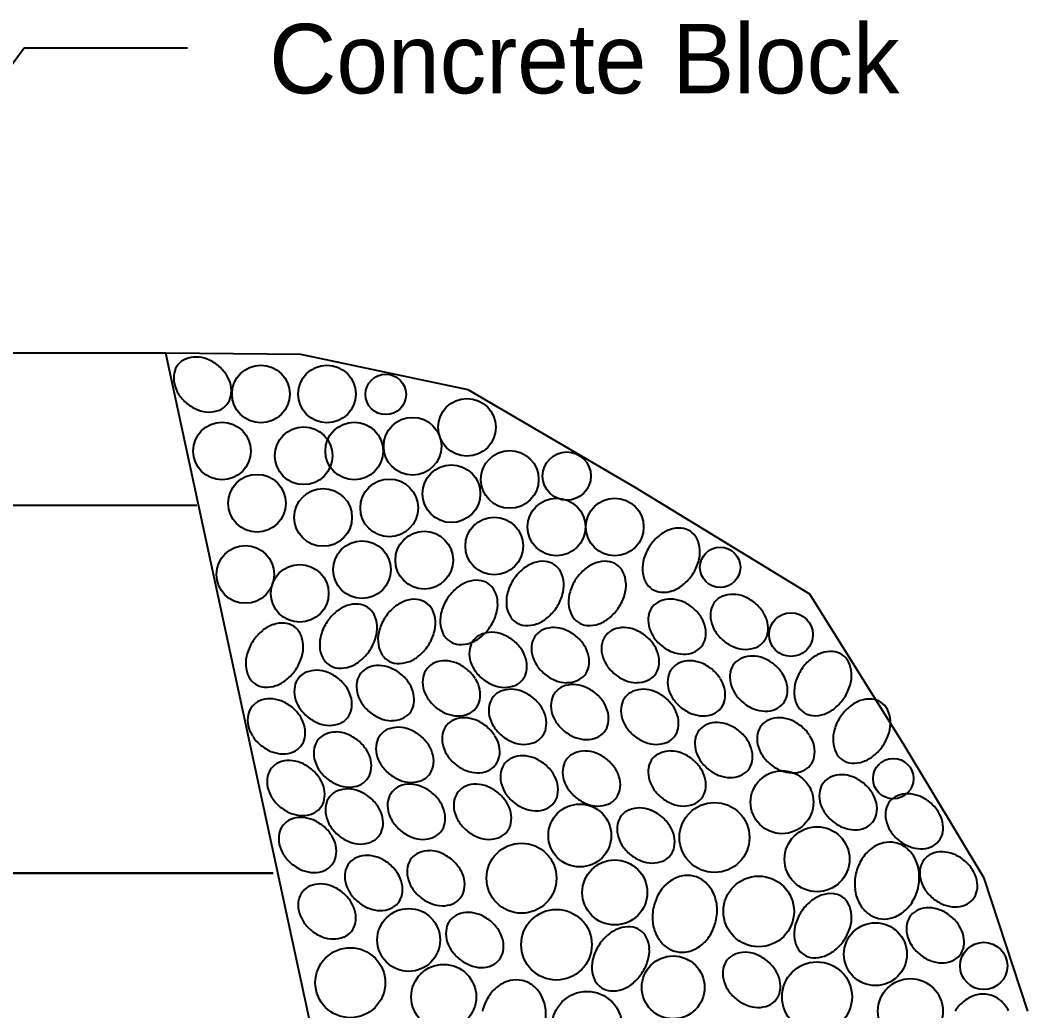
# Paper-space layout 'ESC' of a CAD drawing. Header units: feet, sheet in inches. Extents: x -1.2 to 33.8, y 0.1 to 22.9.
# Drawn here: x 23.242 to 24.492, y 14.575 to 15.804 of the extents above; entities that cross this region are included whole.
import ezdxf

# ---------------------------------------------------------------- set-up
doc = ezdxf.new("R2010")
doc.units = ezdxf.units.FT
doc.header["$MEASUREMENT"] = 0
doc.layers.add('TBLK', color=7, linetype='Continuous')
doc.styles.add('LEROY', font='leroy.shx')

# ---------------------------------------------------------------- blocks, each defined once
blk = doc.blocks.new('ESC DET')
at = {"layer": 'TBLK'}
for p, q in [((24.5571, 15.8164), (24.9, 16.2781)), ((24.9, 16.2781), (25.1027, 16.2781)), ((25.0759, 15.8996), (22.9944, 15.8996)), ((25.2432, 15.898), (25.0759, 15.8996)), ((25.3522, 14.6175), (25.0759, 15.8996)), ((25.4506, 15.8539), (25.2432, 15.898)), ((25.658, 15.7328), (25.4506, 15.8539)), ((25.8744, 15.6007), (25.658, 15.7328)), ((22.9556, 15.711), (25.1142, 15.711)), ((25.9916, 15.4135), (25.8744, 15.6007)), ((26.0908, 15.2483), (25.9916, 15.4135)), ((25.2089, 15.2544), (24.8246, 15.2544)), ((24.8246, 15.2544), (25.2089, 15.2544)), ((26.1449, 15.0832), (26.0908, 15.2483))]:
    blk.add_line(p, q, dxfattribs=at)
for centre, radius in [((25.1937, 15.8489), 0.0358), ((25.2757, 15.8489), 0.0358), ((25.3486, 15.8484), 0.0251), ((25.4493, 15.8076), 0.0358), ((25.1455, 15.7782), 0.0358), ((25.3095, 15.7782), 0.0358), ((25.3818, 15.7841), 0.0358), ((25.2468, 15.7723), 0.0358), ((25.5024, 15.7429), 0.0358), ((25.573, 15.7471), 0.0299), ((25.43, 15.7252), 0.0358), ((25.1889, 15.7134), 0.0358), ((25.3529, 15.7076), 0.0358), ((25.2709, 15.6958), 0.0358), ((25.5603, 15.684), 0.0358), ((25.6326, 15.684), 0.0358), ((25.4831, 15.6604), 0.0358), ((25.3963, 15.6428), 0.0358), ((25.1744, 15.6251), 0.0358), ((25.3191, 15.631), 0.0358), ((25.7633, 15.6339), 0.0251), ((25.2419, 15.6016), 0.0358), ((25.8511, 15.5505), 0.0271), ((25.978, 15.3718), 0.0251), ((25.84, 15.3425), 0.039), ((25.5892, 15.3013), 0.039), ((25.7562, 15.2988), 0.0434), ((25.8834, 15.2718), 0.0403), ((25.5169, 15.2483), 0.0434), ((25.6326, 15.2306), 0.0403), ((25.8111, 15.2071), 0.0438), ((25.377, 15.1717), 0.039), ((25.5603, 15.1658), 0.0438), ((25.9558, 15.1541), 0.039), ((25.3046, 15.1187), 0.0434), ((26.0902, 15.1395), 0.0293), ((25.705, 15.1129), 0.039), ((25.4204, 15.1011), 0.0403), ((25.8834, 15.1011), 0.0434), ((25.9992, 15.0834), 0.0403), ((25.5982, 15.0645), 0.0434)]:
    blk.add_circle(centre, radius, dxfattribs=at)
for centre, radius, start, end in [((25.1097, 15.8702), 0.024, 140.6778, 168.6477), ((25.1097, 15.8702), 0.024, 112.7078, 140.6778), ((25.1129, 15.8626), 0.0322, 88.6324, 112.7078), ((25.1127, 15.8549), 0.0399, 68.5829, 88.6324), ((25.109, 15.8456), 0.0499, 50.6778, 68.5829), ((25.109, 15.8456), 0.0499, 32.7726, 50.6778), ((25.1178, 15.8686), 0.0322, 168.6477, 192.7231), ((25.1175, 15.851), 0.0399, 12.7231, 32.7726), ((25.1253, 15.8703), 0.0399, 192.7231, 212.7726), ((25.125, 15.8527), 0.0322, 348.6477, 12.7231), ((25.1337, 15.8757), 0.0499, 212.7726, 230.6778), ((25.133, 15.8511), 0.024, 320.6778, 348.6477), ((25.1337, 15.8757), 0.0499, 230.6778, 248.5829), ((25.133, 15.8511), 0.024, 292.7078, 320.6778), ((25.13, 15.8664), 0.0399, 248.5829, 268.6324), ((25.1298, 15.8587), 0.0322, 268.6324, 292.7078), ((25.7242, 15.6284), 0.0578, 129.2767, 146.3408), ((25.7157, 15.6387), 0.0445, 109.8004, 129.2767), ((25.7123, 15.6482), 0.0344, 85.5439, 109.8004), ((25.7131, 15.6587), 0.0239, 56.3408, 85.5439), ((25.7131, 15.6587), 0.0239, 27.1378, 56.3408), ((25.7242, 15.6284), 0.0578, 146.3408, 163.405), ((25.7038, 15.6539), 0.0344, 2.8813, 27.1378), ((25.6937, 15.6534), 0.0445, 343.405, 2.8813), ((25.5469, 15.5975), 0.0445, 109.8004, 129.2767), ((25.5435, 15.607), 0.0344, 85.5439, 109.8004), ((25.5443, 15.6175), 0.0239, 56.3408, 85.5439), ((25.5443, 15.6175), 0.0239, 27.1378, 56.3408), ((25.6241, 15.5975), 0.0445, 109.8004, 129.2767), ((25.6207, 15.607), 0.0344, 85.5439, 109.8004), ((25.6215, 15.6175), 0.0239, 56.3408, 85.5439), ((25.6215, 15.6175), 0.0239, 27.1378, 56.3408), ((25.7114, 15.6322), 0.0445, 163.405, 182.8813), ((25.6809, 15.6572), 0.0578, 326.3408, 343.405), ((25.5554, 15.5872), 0.0578, 129.2767, 146.3408), ((25.535, 15.6127), 0.0344, 2.8813, 27.1378), ((25.6325, 15.5872), 0.0578, 129.2767, 146.3408), ((25.6121, 15.6127), 0.0344, 2.8813, 27.1378), ((25.7013, 15.6317), 0.0344, 182.8813, 207.1378), ((25.6809, 15.6572), 0.0578, 309.2767, 326.3408), ((25.4649, 15.5739), 0.0445, 109.8004, 129.2767), ((25.4615, 15.5834), 0.0344, 85.5439, 109.8004), ((25.4623, 15.5939), 0.0239, 56.3408, 85.5439), ((25.4623, 15.5939), 0.0239, 27.1378, 56.3408), ((25.5554, 15.5872), 0.0578, 146.3408, 163.405), ((25.5249, 15.6121), 0.0445, 343.405, 2.8813), ((25.6325, 15.5872), 0.0578, 146.3408, 163.405), ((25.6021, 15.6121), 0.0445, 343.405, 2.8813), ((25.692, 15.6269), 0.0239, 207.1378, 236.3408), ((25.6894, 15.6468), 0.0445, 289.8004, 309.2767), ((25.4734, 15.5636), 0.0578, 129.2767, 146.3408), ((25.453, 15.5891), 0.0344, 2.8813, 27.1378), ((25.5426, 15.591), 0.0445, 163.405, 182.8813), ((25.5121, 15.616), 0.0578, 326.3408, 343.405), ((25.6198, 15.591), 0.0445, 163.405, 182.8813), ((25.5893, 15.616), 0.0578, 326.3408, 343.405), ((25.692, 15.6269), 0.0239, 236.3408, 265.5439), ((25.6928, 15.6374), 0.0344, 265.5439, 289.8004), ((25.7753, 15.5758), 0.024, 112.7078, 140.6778), ((25.7785, 15.5682), 0.0322, 88.6324, 112.7078), ((25.7783, 15.5605), 0.0399, 68.5829, 88.6324), ((25.7746, 15.5512), 0.0499, 50.6778, 68.5829), ((25.3154, 15.5445), 0.0445, 109.8004, 129.2767), ((25.312, 15.554), 0.0344, 85.5439, 109.8004), ((25.3128, 15.5645), 0.0239, 56.3408, 85.5439), ((25.3128, 15.5645), 0.0239, 27.1378, 56.3408), ((25.3962, 15.5401), 0.0578, 129.2767, 146.3408), ((25.3878, 15.5504), 0.0445, 109.8004, 129.2767), ((25.3843, 15.5599), 0.0344, 85.5439, 109.8004), ((25.3852, 15.5703), 0.0239, 56.3408, 85.5439), ((25.3852, 15.5703), 0.0239, 27.1378, 56.3408), ((25.4734, 15.5636), 0.0578, 146.3408, 163.405), ((25.4429, 15.5886), 0.0445, 343.405, 2.8813), ((25.5325, 15.5905), 0.0344, 182.8813, 207.1378), ((25.5121, 15.616), 0.0578, 309.2767, 326.3408), ((25.6097, 15.5905), 0.0344, 182.8813, 207.1378), ((25.5893, 15.616), 0.0578, 309.2767, 326.3408), ((25.6981, 15.5699), 0.024, 140.6778, 168.6477), ((25.6981, 15.5699), 0.024, 112.7078, 140.6778), ((25.7013, 15.5623), 0.0322, 88.6324, 112.7078), ((25.7011, 15.5546), 0.0399, 68.5829, 88.6324), ((25.6975, 15.5453), 0.0499, 50.6778, 68.5829), ((25.6975, 15.5453), 0.0499, 32.7726, 50.6778), ((25.7753, 15.5758), 0.024, 140.6778, 168.6477), ((25.7746, 15.5512), 0.0499, 32.7726, 50.6778), ((25.3239, 15.5342), 0.0578, 129.2767, 146.3408), ((25.3035, 15.5597), 0.0344, 2.8813, 27.1378), ((25.3962, 15.5401), 0.0578, 146.3408, 163.405), ((25.3758, 15.5656), 0.0344, 2.8813, 27.1378), ((25.4606, 15.5674), 0.0445, 163.405, 182.8813), ((25.4301, 15.5924), 0.0578, 326.3408, 343.405), ((25.5232, 15.5857), 0.0239, 207.1378, 236.3408), ((25.5206, 15.6056), 0.0445, 289.8004, 309.2767), ((25.6003, 15.5857), 0.0239, 207.1378, 236.3408), ((25.5977, 15.6056), 0.0445, 289.8004, 309.2767), ((25.7062, 15.5683), 0.0322, 168.6477, 192.7231), ((25.7059, 15.5507), 0.0399, 12.7231, 32.7726), ((25.7834, 15.5742), 0.0322, 168.6477, 192.7231), ((25.7831, 15.5566), 0.0399, 12.7231, 32.7726), ((25.2238, 15.521), 0.0445, 109.8004, 129.2767), ((25.2204, 15.5304), 0.0344, 85.5439, 109.8004), ((25.2212, 15.5409), 0.0239, 56.3408, 85.5439), ((25.2212, 15.5409), 0.0239, 27.1378, 56.3408), ((25.3239, 15.5342), 0.0578, 146.3408, 163.405), ((25.2934, 15.5592), 0.0445, 343.405, 2.8813), ((25.3657, 15.565), 0.0445, 343.405, 2.8813), ((25.4505, 15.5669), 0.0344, 182.8813, 207.1378), ((25.4301, 15.5924), 0.0578, 309.2767, 326.3408), ((25.5232, 15.5857), 0.0239, 236.3408, 265.5439), ((25.524, 15.5962), 0.0344, 265.5439, 289.8004), ((25.5566, 15.527), 0.0322, 88.6324, 112.7078), ((25.5564, 15.5193), 0.0399, 68.5829, 88.6324), ((25.6003, 15.5857), 0.0239, 236.3408, 265.5439), ((25.6012, 15.5962), 0.0344, 265.5439, 289.8004), ((25.6434, 15.527), 0.0322, 88.6324, 112.7078), ((25.6433, 15.5193), 0.0399, 68.5829, 88.6324), ((25.7137, 15.57), 0.0399, 192.7231, 212.7726), ((25.7134, 15.5524), 0.0322, 348.6477, 12.7231), ((25.7909, 15.5759), 0.0399, 192.7231, 212.7726), ((25.7906, 15.5583), 0.0322, 348.6477, 12.7231), ((25.2322, 15.5106), 0.0578, 129.2767, 146.3408), ((25.2118, 15.5361), 0.0344, 2.8813, 27.1378), ((25.3111, 15.538), 0.0445, 163.405, 182.8813), ((25.2806, 15.563), 0.0578, 326.3408, 343.405), ((25.3834, 15.5439), 0.0445, 163.405, 182.8813), ((25.353, 15.5689), 0.0578, 326.3408, 343.405), ((25.4412, 15.5621), 0.0239, 207.1378, 236.3408), ((25.4386, 15.5821), 0.0445, 289.8004, 309.2767), ((25.4763, 15.5287), 0.024, 112.7078, 140.6778), ((25.4794, 15.5211), 0.0322, 88.6324, 112.7078), ((25.4793, 15.5134), 0.0399, 68.5829, 88.6324), ((25.4756, 15.5041), 0.0499, 50.6778, 68.5829), ((25.5534, 15.5346), 0.024, 140.6778, 168.6477), ((25.5534, 15.5346), 0.024, 112.7078, 140.6778), ((25.5528, 15.51), 0.0499, 50.6778, 68.5829), ((25.5528, 15.51), 0.0499, 32.7726, 50.6778), ((25.6403, 15.5346), 0.024, 140.6778, 168.6477), ((25.6403, 15.5346), 0.024, 112.7078, 140.6778), ((25.6396, 15.51), 0.0499, 50.6778, 68.5829), ((25.6396, 15.51), 0.0499, 32.7726, 50.6778), ((25.7221, 15.5754), 0.0499, 212.7726, 230.6778), ((25.7993, 15.5813), 0.0499, 212.7726, 230.6778), ((25.7986, 15.5567), 0.024, 320.6778, 348.6477), ((25.2322, 15.5106), 0.0578, 146.3408, 163.405), ((25.2018, 15.5356), 0.0445, 343.405, 2.8813), ((25.301, 15.5375), 0.0344, 182.8813, 207.1378), ((25.3734, 15.5434), 0.0344, 182.8813, 207.1378), ((25.353, 15.5689), 0.0578, 309.2767, 326.3408), ((25.4412, 15.5621), 0.0239, 236.3408, 265.5439), ((25.442, 15.5726), 0.0344, 265.5439, 289.8004), ((25.4763, 15.5287), 0.024, 140.6778, 168.6477), ((25.4756, 15.5041), 0.0499, 32.7726, 50.6778), ((25.5615, 15.5329), 0.0322, 168.6477, 192.7231), ((25.5612, 15.5154), 0.0399, 12.7231, 32.7726), ((25.6483, 15.5329), 0.0322, 168.6477, 192.7231), ((25.648, 15.5154), 0.0399, 12.7231, 32.7726), ((25.7221, 15.5754), 0.0499, 230.6778, 248.5829), ((25.7214, 15.5508), 0.024, 292.7078, 320.6778), ((25.7214, 15.5508), 0.024, 320.6778, 348.6477), ((25.7993, 15.5813), 0.0499, 230.6778, 248.5829), ((25.7956, 15.5719), 0.0399, 248.5829, 268.6324), ((25.7954, 15.5643), 0.0322, 268.6324, 292.7078), ((25.7986, 15.5567), 0.024, 292.7078, 320.6778), ((25.2194, 15.5144), 0.0445, 163.405, 182.8813), ((25.189, 15.5394), 0.0578, 326.3408, 343.405), ((25.2917, 15.5327), 0.0239, 207.1378, 236.3408), ((25.2806, 15.563), 0.0578, 309.2767, 326.3408), ((25.364, 15.5386), 0.0239, 207.1378, 236.3408), ((25.3614, 15.5585), 0.0445, 289.8004, 309.2767), ((25.4843, 15.5271), 0.0322, 168.6477, 192.7231), ((25.484, 15.5095), 0.0399, 12.7231, 32.7726), ((25.569, 15.5346), 0.0399, 192.7231, 212.7726), ((25.5687, 15.5171), 0.0322, 348.6477, 12.7231), ((25.6558, 15.5346), 0.0399, 192.7231, 212.7726), ((25.6555, 15.5171), 0.0322, 348.6477, 12.7231), ((25.7185, 15.5661), 0.0399, 248.5829, 268.6324), ((25.7183, 15.5584), 0.0322, 268.6324, 292.7078), ((25.7994, 15.4992), 0.024, 112.7078, 140.6778), ((25.8026, 15.4917), 0.0322, 88.6324, 112.7078), ((25.8024, 15.484), 0.0399, 68.5829, 88.6324), ((25.9038, 15.4856), 0.0445, 109.8004, 129.2767), ((25.9004, 15.4951), 0.0344, 85.5439, 109.8004), ((25.9012, 15.5056), 0.0239, 56.3408, 85.5439), ((25.9012, 15.5056), 0.0239, 27.1378, 56.3408), ((25.2094, 15.5139), 0.0344, 182.8813, 207.1378), ((25.2917, 15.5327), 0.0239, 236.3408, 265.5439), ((25.2925, 15.5432), 0.0344, 265.5439, 289.8004), ((25.2891, 15.5526), 0.0445, 289.8004, 309.2767), ((25.3364, 15.4875), 0.024, 112.7078, 140.6778), ((25.3396, 15.4799), 0.0322, 88.6324, 112.7078), ((25.3394, 15.4722), 0.0399, 68.5829, 88.6324), ((25.364, 15.5386), 0.0239, 236.3408, 265.5439), ((25.3357, 15.4629), 0.0499, 50.6778, 68.5829), ((25.3648, 15.5491), 0.0344, 265.5439, 289.8004), ((25.4184, 15.4933), 0.024, 112.7078, 140.6778), ((25.4216, 15.4858), 0.0322, 88.6324, 112.7078), ((25.4214, 15.4781), 0.0399, 68.5829, 88.6324), ((25.4177, 15.4688), 0.0499, 50.6778, 68.5829), ((25.4918, 15.5287), 0.0399, 192.7231, 212.7726), ((25.4915, 15.5112), 0.0322, 348.6477, 12.7231), ((25.5774, 15.5401), 0.0499, 212.7726, 230.6778), ((25.5767, 15.5155), 0.024, 320.6778, 348.6477), ((25.6642, 15.5401), 0.0499, 212.7726, 230.6778), ((25.6636, 15.5155), 0.024, 320.6778, 348.6477), ((25.7223, 15.4933), 0.024, 112.7078, 140.6778), ((25.7254, 15.4858), 0.0322, 88.6324, 112.7078), ((25.7252, 15.4781), 0.0399, 68.5829, 88.6324), ((25.7216, 15.4688), 0.0499, 50.6778, 68.5829), ((25.7994, 15.4992), 0.024, 140.6778, 168.6477), ((25.7988, 15.4747), 0.0499, 50.6778, 68.5829), ((25.7988, 15.4747), 0.0499, 32.7726, 50.6778), ((25.9123, 15.4753), 0.0578, 129.2767, 146.3408), ((25.8919, 15.5008), 0.0344, 2.8813, 27.1378), ((25.2, 15.5091), 0.0239, 207.1378, 236.3408), ((25.189, 15.5394), 0.0578, 309.2767, 326.3408), ((25.2592, 15.4816), 0.024, 140.6778, 168.6477), ((25.2592, 15.4816), 0.024, 112.7078, 140.6778), ((25.2624, 15.474), 0.0322, 88.6324, 112.7078), ((25.2622, 15.4663), 0.0399, 68.5829, 88.6324), ((25.2586, 15.457), 0.0499, 50.6778, 68.5829), ((25.3364, 15.4875), 0.024, 140.6778, 168.6477), ((25.3357, 15.4629), 0.0499, 32.7726, 50.6778), ((25.4265, 15.4917), 0.0322, 168.6477, 192.7231), ((25.4184, 15.4933), 0.024, 140.6778, 168.6477), ((25.4177, 15.4688), 0.0499, 32.7726, 50.6778), ((25.5002, 15.5342), 0.0499, 212.7726, 230.6778), ((25.4996, 15.5096), 0.024, 320.6778, 348.6477), ((25.5774, 15.5401), 0.0499, 230.6778, 248.5829), ((25.5767, 15.5155), 0.024, 292.7078, 320.6778), ((25.6642, 15.5401), 0.0499, 230.6778, 248.5829), ((25.6636, 15.5155), 0.024, 292.7078, 320.6778), ((25.7303, 15.4917), 0.0322, 168.6477, 192.7231), ((25.7223, 15.4933), 0.024, 140.6778, 168.6477), ((25.7216, 15.4688), 0.0499, 32.7726, 50.6778), ((25.8075, 15.4976), 0.0322, 168.6477, 192.7231), ((25.8072, 15.4801), 0.0399, 12.7231, 32.7726), ((25.9123, 15.4753), 0.0578, 146.3408, 163.405), ((25.8818, 15.5003), 0.0445, 343.405, 2.8813), ((25.2, 15.5091), 0.0239, 236.3408, 265.5439), ((25.2008, 15.5196), 0.0344, 265.5439, 289.8004), ((25.1974, 15.5291), 0.0445, 289.8004, 309.2767), ((25.2673, 15.48), 0.0322, 168.6477, 192.7231), ((25.2586, 15.457), 0.0499, 32.7726, 50.6778), ((25.267, 15.4624), 0.0399, 12.7231, 32.7726), ((25.3445, 15.4858), 0.0322, 168.6477, 192.7231), ((25.3442, 15.4683), 0.0399, 12.7231, 32.7726), ((25.4339, 15.4934), 0.0399, 192.7231, 212.7726), ((25.4262, 15.4742), 0.0399, 12.7231, 32.7726), ((25.5002, 15.5342), 0.0499, 230.6778, 248.5829), ((25.4966, 15.5248), 0.0399, 248.5829, 268.6324), ((25.4964, 15.5172), 0.0322, 268.6324, 292.7078), ((25.4996, 15.5096), 0.024, 292.7078, 320.6778), ((25.5776, 15.4639), 0.024, 112.7078, 140.6778), ((25.5738, 15.5307), 0.0399, 248.5829, 268.6324), ((25.5807, 15.4563), 0.0322, 88.6324, 112.7078), ((25.5736, 15.5231), 0.0322, 268.6324, 292.7078), ((25.5806, 15.4486), 0.0399, 68.5829, 88.6324), ((25.5769, 15.4393), 0.0499, 50.6778, 68.5829), ((25.6606, 15.5307), 0.0399, 248.5829, 268.6324), ((25.6604, 15.5231), 0.0322, 268.6324, 292.7078), ((25.7378, 15.4934), 0.0399, 192.7231, 212.7726), ((25.73, 15.4742), 0.0399, 12.7231, 32.7726), ((25.815, 15.4993), 0.0399, 192.7231, 212.7726), ((25.8147, 15.4818), 0.0322, 348.6477, 12.7231), ((25.8995, 15.4791), 0.0445, 163.405, 182.8813), ((25.869, 15.5041), 0.0578, 326.3408, 343.405), ((25.2748, 15.4816), 0.0399, 192.7231, 212.7726), ((25.352, 15.4875), 0.0399, 192.7231, 212.7726), ((25.3516, 15.47), 0.0322, 348.6477, 12.7231), ((25.4424, 15.4988), 0.0499, 212.7726, 230.6778), ((25.4336, 15.4759), 0.0322, 348.6477, 12.7231), ((25.5004, 15.458), 0.024, 140.6778, 168.6477), ((25.5004, 15.458), 0.024, 112.7078, 140.6778), ((25.5036, 15.4504), 0.0322, 88.6324, 112.7078), ((25.5034, 15.4428), 0.0399, 68.5829, 88.6324), ((25.4997, 15.4334), 0.0499, 50.6778, 68.5829), ((25.4997, 15.4334), 0.0499, 32.7726, 50.6778), ((25.5776, 15.4639), 0.024, 140.6778, 168.6477), ((25.5769, 15.4393), 0.0499, 32.7726, 50.6778), ((25.6644, 15.458), 0.024, 140.6778, 168.6477), ((25.6644, 15.458), 0.024, 112.7078, 140.6778), ((25.6676, 15.4504), 0.0322, 88.6324, 112.7078), ((25.6674, 15.4428), 0.0399, 68.5829, 88.6324), ((25.6637, 15.4334), 0.0499, 50.6778, 68.5829), ((25.6637, 15.4334), 0.0499, 32.7726, 50.6778), ((25.7462, 15.4988), 0.0499, 212.7726, 230.6778), ((25.7375, 15.4759), 0.0322, 348.6477, 12.7231), ((25.8234, 15.5047), 0.0499, 212.7726, 230.6778), ((25.8227, 15.4801), 0.024, 320.6778, 348.6477), ((25.8894, 15.4786), 0.0344, 182.8813, 207.1378), ((25.869, 15.5041), 0.0578, 309.2767, 326.3408), ((25.2014, 15.4462), 0.024, 140.6778, 168.6477), ((25.2014, 15.4462), 0.024, 112.7078, 140.6778), ((25.2045, 15.4387), 0.0322, 88.6324, 112.7078), ((25.2043, 15.431), 0.0399, 68.5829, 88.6324), ((25.2007, 15.4217), 0.0499, 50.6778, 68.5829), ((25.2007, 15.4217), 0.0499, 32.7726, 50.6778), ((25.2832, 15.4871), 0.0499, 212.7726, 230.6778), ((25.2745, 15.4641), 0.0322, 348.6477, 12.7231), ((25.3604, 15.493), 0.0499, 212.7726, 230.6778), ((25.3597, 15.4684), 0.024, 320.6778, 348.6477), ((25.4424, 15.4988), 0.0499, 230.6778, 248.5829), ((25.4417, 15.4743), 0.024, 292.7078, 320.6778), ((25.4417, 15.4743), 0.024, 320.6778, 348.6477), ((25.5084, 15.4564), 0.0322, 168.6477, 192.7231), ((25.5081, 15.4389), 0.0399, 12.7231, 32.7726), ((25.5856, 15.4623), 0.0322, 168.6477, 192.7231), ((25.5853, 15.4447), 0.0399, 12.7231, 32.7726), ((25.6724, 15.4564), 0.0322, 168.6477, 192.7231), ((25.6721, 15.4389), 0.0399, 12.7231, 32.7726), ((25.7462, 15.4988), 0.0499, 230.6778, 248.5829), ((25.7456, 15.4743), 0.024, 292.7078, 320.6778), ((25.7456, 15.4743), 0.024, 320.6778, 348.6477), ((25.8234, 15.5047), 0.0499, 230.6778, 248.5829), ((25.8227, 15.4801), 0.024, 292.7078, 320.6778), ((25.8801, 15.4738), 0.0239, 207.1378, 236.3408), ((25.8775, 15.4938), 0.0445, 289.8004, 309.2767), ((25.9605, 15.4164), 0.0578, 129.2767, 146.3408), ((25.9521, 15.4267), 0.0445, 109.8004, 129.2767), ((25.9487, 15.4362), 0.0344, 85.5439, 109.8004), ((25.9495, 15.4467), 0.0239, 56.3408, 85.5439), ((25.9495, 15.4467), 0.0239, 27.1378, 56.3408), ((25.2094, 15.4446), 0.0322, 168.6477, 192.7231), ((25.2091, 15.4271), 0.0399, 12.7231, 32.7726), ((25.2832, 15.4871), 0.0499, 230.6778, 248.5829), ((25.2825, 15.4625), 0.024, 292.7078, 320.6778), ((25.2825, 15.4625), 0.024, 320.6778, 348.6477), ((25.3604, 15.493), 0.0499, 230.6778, 248.5829), ((25.3567, 15.4836), 0.0399, 248.5829, 268.6324), ((25.3565, 15.476), 0.0322, 268.6324, 292.7078), ((25.3597, 15.4684), 0.024, 292.7078, 320.6778), ((25.4387, 15.4895), 0.0399, 248.5829, 268.6324), ((25.4457, 15.4151), 0.0322, 88.6324, 112.7078), ((25.4385, 15.4818), 0.0322, 268.6324, 292.7078), ((25.4455, 15.4074), 0.0399, 68.5829, 88.6324), ((25.5159, 15.4581), 0.0399, 192.7231, 212.7726), ((25.5156, 15.4405), 0.0322, 348.6477, 12.7231), ((25.5931, 15.464), 0.0399, 192.7231, 212.7726), ((25.5928, 15.4464), 0.0322, 348.6477, 12.7231), ((25.6799, 15.4581), 0.0399, 192.7231, 212.7726), ((25.6796, 15.4405), 0.0322, 348.6477, 12.7231), ((25.7426, 15.4895), 0.0399, 248.5829, 268.6324), ((25.7424, 15.4818), 0.0322, 268.6324, 292.7078), ((25.8197, 15.4954), 0.0399, 248.5829, 268.6324), ((25.8196, 15.4877), 0.0322, 268.6324, 292.7078), ((25.8364, 15.4151), 0.0322, 88.6324, 112.7078), ((25.8362, 15.4074), 0.0399, 68.5829, 88.6324), ((25.8801, 15.4738), 0.0239, 236.3408, 265.5439), ((25.8809, 15.4843), 0.0344, 265.5439, 289.8004), ((25.9605, 15.4164), 0.0578, 146.3408, 163.405), ((25.9401, 15.4419), 0.0344, 2.8813, 27.1378), ((25.2169, 15.4463), 0.0399, 192.7231, 212.7726), ((25.2166, 15.4288), 0.0322, 348.6477, 12.7231), ((25.2795, 15.4777), 0.0399, 248.5829, 268.6324), ((25.2794, 15.4701), 0.0322, 268.6324, 292.7078), ((25.3637, 15.4033), 0.0322, 88.6324, 112.7078), ((25.3635, 15.3957), 0.0399, 68.5829, 88.6324), ((25.4425, 15.4227), 0.024, 140.6778, 168.6477), ((25.4425, 15.4227), 0.024, 112.7078, 140.6778), ((25.4418, 15.3981), 0.0499, 50.6778, 68.5829), ((25.4418, 15.3981), 0.0499, 32.7726, 50.6778), ((25.5244, 15.4635), 0.0499, 212.7726, 230.6778), ((25.5237, 15.4389), 0.024, 320.6778, 348.6477), ((25.6015, 15.4694), 0.0499, 212.7726, 230.6778), ((25.6009, 15.4448), 0.024, 320.6778, 348.6477), ((25.6883, 15.4635), 0.0499, 212.7726, 230.6778), ((25.6877, 15.4389), 0.024, 320.6778, 348.6477), ((25.756, 15.4168), 0.024, 112.7078, 140.6778), ((25.7592, 15.4092), 0.0322, 88.6324, 112.7078), ((25.759, 15.4015), 0.0399, 68.5829, 88.6324), ((25.7554, 15.3922), 0.0499, 50.6778, 68.5829), ((25.8332, 15.4227), 0.024, 140.6778, 168.6477), ((25.8332, 15.4227), 0.024, 112.7078, 140.6778), ((25.8325, 15.3981), 0.0499, 50.6778, 68.5829), ((25.8325, 15.3981), 0.0499, 32.7726, 50.6778), ((25.9301, 15.4414), 0.0445, 343.405, 2.8813), ((25.2253, 15.4517), 0.0499, 212.7726, 230.6778), ((25.2247, 15.4272), 0.024, 320.6778, 348.6477), ((25.2834, 15.405), 0.024, 112.7078, 140.6778), ((25.2865, 15.3974), 0.0322, 88.6324, 112.7078), ((25.2863, 15.3898), 0.0399, 68.5829, 88.6324), ((25.2827, 15.3804), 0.0499, 50.6778, 68.5829), ((25.3605, 15.4109), 0.024, 140.6778, 168.6477), ((25.3605, 15.4109), 0.024, 112.7078, 140.6778), ((25.3599, 15.3863), 0.0499, 50.6778, 68.5829), ((25.3599, 15.3863), 0.0499, 32.7726, 50.6778), ((25.4506, 15.4211), 0.0322, 168.6477, 192.7231), ((25.4503, 15.4035), 0.0399, 12.7231, 32.7726), ((25.5244, 15.4635), 0.0499, 230.6778, 248.5829), ((25.5237, 15.4389), 0.024, 292.7078, 320.6778), ((25.6015, 15.4694), 0.0499, 230.6778, 248.5829), ((25.5979, 15.4601), 0.0399, 248.5829, 268.6324), ((25.5977, 15.4524), 0.0322, 268.6324, 292.7078), ((25.6009, 15.4448), 0.024, 292.7078, 320.6778), ((25.6883, 15.4635), 0.0499, 230.6778, 248.5829), ((25.6877, 15.4389), 0.024, 292.7078, 320.6778), ((25.7641, 15.4152), 0.0322, 168.6477, 192.7231), ((25.756, 15.4168), 0.024, 140.6778, 168.6477), ((25.7554, 15.3922), 0.0499, 32.7726, 50.6778), ((25.8412, 15.4211), 0.0322, 168.6477, 192.7231), ((25.8409, 15.4035), 0.0399, 12.7231, 32.7726), ((25.9477, 15.4202), 0.0445, 163.405, 182.8813), ((25.9173, 15.4452), 0.0578, 326.3408, 343.405), ((25.2253, 15.4517), 0.0499, 230.6778, 248.5829), ((25.2247, 15.4272), 0.024, 292.7078, 320.6778), ((25.2914, 15.4034), 0.0322, 168.6477, 192.7231), ((25.2834, 15.405), 0.024, 140.6778, 168.6477), ((25.2827, 15.3804), 0.0499, 32.7726, 50.6778), ((25.3686, 15.4093), 0.0322, 168.6477, 192.7231), ((25.3683, 15.3918), 0.0399, 12.7231, 32.7726), ((25.4581, 15.4228), 0.0399, 192.7231, 212.7726), ((25.4578, 15.4052), 0.0322, 348.6477, 12.7231), ((25.5207, 15.4542), 0.0399, 248.5829, 268.6324), ((25.5205, 15.4465), 0.0322, 268.6324, 292.7078), ((25.6847, 15.4542), 0.0399, 248.5829, 268.6324), ((25.6845, 15.4465), 0.0322, 268.6324, 292.7078), ((25.7638, 15.3976), 0.0399, 12.7231, 32.7726), ((25.8487, 15.4228), 0.0399, 192.7231, 212.7726), ((25.8484, 15.4052), 0.0322, 348.6477, 12.7231), ((25.9377, 15.4197), 0.0344, 182.8813, 207.1378), ((25.9173, 15.4452), 0.0578, 309.2767, 326.3408), ((25.2217, 15.4424), 0.0399, 248.5829, 268.6324), ((25.2215, 15.4347), 0.0322, 268.6324, 292.7078), ((25.2989, 15.4051), 0.0399, 192.7231, 212.7726), ((25.2911, 15.3859), 0.0399, 12.7231, 32.7726), ((25.3761, 15.411), 0.0399, 192.7231, 212.7726), ((25.3758, 15.3934), 0.0322, 348.6477, 12.7231), ((25.4665, 15.4282), 0.0499, 212.7726, 230.6778), ((25.4658, 15.4036), 0.024, 320.6778, 348.6477), ((25.5149, 15.3756), 0.024, 112.7078, 140.6778), ((25.518, 15.368), 0.0322, 88.6324, 112.7078), ((25.5179, 15.3603), 0.0399, 68.5829, 88.6324), ((25.5142, 15.351), 0.0499, 50.6778, 68.5829), ((25.592, 15.3815), 0.024, 140.6778, 168.6477), ((25.592, 15.3815), 0.024, 112.7078, 140.6778), ((25.5952, 15.3739), 0.0322, 88.6324, 112.7078), ((25.595, 15.3662), 0.0399, 68.5829, 88.6324), ((25.5914, 15.3569), 0.0499, 50.6778, 68.5829), ((25.6981, 15.3815), 0.024, 140.6778, 168.6477), ((25.6981, 15.3815), 0.024, 112.7078, 140.6778), ((25.7013, 15.3739), 0.0322, 88.6324, 112.7078), ((25.7011, 15.3662), 0.0399, 68.5829, 88.6324), ((25.6975, 15.3569), 0.0499, 50.6778, 68.5829), ((25.7716, 15.4169), 0.0399, 192.7231, 212.7726), ((25.7713, 15.3993), 0.0322, 348.6477, 12.7231), ((25.8572, 15.4282), 0.0499, 212.7726, 230.6778), ((25.8565, 15.4036), 0.024, 320.6778, 348.6477), ((25.9283, 15.4149), 0.0239, 207.1378, 236.3408), ((25.9257, 15.4349), 0.0445, 289.8004, 309.2767), ((25.2255, 15.3697), 0.024, 140.6778, 168.6477), ((25.2255, 15.3697), 0.024, 112.7078, 140.6778), ((25.2286, 15.3621), 0.0322, 88.6324, 112.7078), ((25.2285, 15.3544), 0.0399, 68.5829, 88.6324), ((25.2248, 15.3451), 0.0499, 50.6778, 68.5829), ((25.2986, 15.3876), 0.0322, 348.6477, 12.7231), ((25.3845, 15.4164), 0.0499, 212.7726, 230.6778), ((25.3838, 15.3918), 0.024, 320.6778, 348.6477), ((25.4665, 15.4282), 0.0499, 230.6778, 248.5829), ((25.4658, 15.4036), 0.024, 292.7078, 320.6778), ((25.5149, 15.3756), 0.024, 140.6778, 168.6477), ((25.5142, 15.351), 0.0499, 32.7726, 50.6778), ((25.6001, 15.3799), 0.0322, 168.6477, 192.7231), ((25.5914, 15.3569), 0.0499, 32.7726, 50.6778), ((25.5998, 15.3623), 0.0399, 12.7231, 32.7726), ((25.7062, 15.3799), 0.0322, 168.6477, 192.7231), ((25.6975, 15.3569), 0.0499, 32.7726, 50.6778), ((25.78, 15.4223), 0.0499, 212.7726, 230.6778), ((25.7059, 15.3623), 0.0399, 12.7231, 32.7726), ((25.7793, 15.3977), 0.024, 320.6778, 348.6477), ((25.8572, 15.4282), 0.0499, 230.6778, 248.5829), ((25.8565, 15.4036), 0.024, 292.7078, 320.6778), ((25.9283, 15.4149), 0.0239, 236.3408, 265.5439), ((25.9291, 15.4254), 0.0344, 265.5439, 289.8004), ((25.2335, 15.3681), 0.0322, 168.6477, 192.7231), ((25.2248, 15.3451), 0.0499, 32.7726, 50.6778), ((25.3073, 15.4105), 0.0499, 212.7726, 230.6778), ((25.2332, 15.3505), 0.0399, 12.7231, 32.7726), ((25.3073, 15.4105), 0.0499, 230.6778, 248.5829), ((25.3066, 15.3859), 0.024, 320.6778, 348.6477), ((25.3845, 15.4164), 0.0499, 230.6778, 248.5829), ((25.3838, 15.3918), 0.024, 292.7078, 320.6778), ((25.4628, 15.4189), 0.0399, 248.5829, 268.6324), ((25.4626, 15.4112), 0.0322, 268.6324, 292.7078), ((25.5229, 15.374), 0.0322, 168.6477, 192.7231), ((25.5226, 15.3564), 0.0399, 12.7231, 32.7726), ((25.6076, 15.3815), 0.0399, 192.7231, 212.7726), ((25.7137, 15.3815), 0.0399, 192.7231, 212.7726), ((25.78, 15.4223), 0.0499, 230.6778, 248.5829), ((25.7763, 15.413), 0.0399, 248.5829, 268.6324), ((25.7761, 15.4053), 0.0322, 268.6324, 292.7078), ((25.7793, 15.3977), 0.024, 292.7078, 320.6778), ((25.8535, 15.4189), 0.0399, 248.5829, 268.6324), ((25.8533, 15.4112), 0.0322, 268.6324, 292.7078), ((25.9104, 15.352), 0.024, 112.7078, 140.6778), ((25.9135, 15.3445), 0.0322, 88.6324, 112.7078), ((25.9134, 15.3368), 0.0399, 68.5829, 88.6324), ((25.9097, 15.3274), 0.0499, 50.6778, 68.5829), ((25.241, 15.3698), 0.0399, 192.7231, 212.7726), ((25.2407, 15.3522), 0.0322, 348.6477, 12.7231), ((25.301, 15.3268), 0.0322, 88.6324, 112.7078), ((25.3037, 15.4012), 0.0399, 248.5829, 268.6324), ((25.3008, 15.3191), 0.0399, 68.5829, 88.6324), ((25.3035, 15.3935), 0.0322, 268.6324, 292.7078), ((25.3066, 15.3859), 0.024, 292.7078, 320.6778), ((25.375, 15.3403), 0.024, 112.7078, 140.6778), ((25.3782, 15.3327), 0.0322, 88.6324, 112.7078), ((25.3808, 15.4071), 0.0399, 248.5829, 268.6324), ((25.378, 15.325), 0.0399, 68.5829, 88.6324), ((25.3806, 15.3994), 0.0322, 268.6324, 292.7078), ((25.3743, 15.3157), 0.0499, 50.6778, 68.5829), ((25.457, 15.3403), 0.024, 112.7078, 140.6778), ((25.4602, 15.3327), 0.0322, 88.6324, 112.7078), ((25.46, 15.325), 0.0399, 68.5829, 88.6324), ((25.4563, 15.3157), 0.0499, 50.6778, 68.5829), ((25.5304, 15.3757), 0.0399, 192.7231, 212.7726), ((25.5301, 15.3581), 0.0322, 348.6477, 12.7231), ((25.616, 15.387), 0.0499, 212.7726, 230.6778), ((25.6073, 15.364), 0.0322, 348.6477, 12.7231), ((25.7221, 15.387), 0.0499, 212.7726, 230.6778), ((25.7134, 15.364), 0.0322, 348.6477, 12.7231), ((25.9104, 15.352), 0.024, 140.6778, 168.6477), ((25.9097, 15.3274), 0.0499, 32.7726, 50.6778), ((25.2494, 15.3752), 0.0499, 212.7726, 230.6778), ((25.2978, 15.3344), 0.024, 140.6778, 168.6477), ((25.2978, 15.3344), 0.024, 112.7078, 140.6778), ((25.2972, 15.3098), 0.0499, 50.6778, 68.5829), ((25.2972, 15.3098), 0.0499, 32.7726, 50.6778), ((25.375, 15.3403), 0.024, 140.6778, 168.6477), ((25.3743, 15.3157), 0.0499, 32.7726, 50.6778), ((25.457, 15.3403), 0.024, 140.6778, 168.6477), ((25.4563, 15.3157), 0.0499, 32.7726, 50.6778), ((25.5388, 15.3811), 0.0499, 212.7726, 230.6778), ((25.5382, 15.3565), 0.024, 320.6778, 348.6477), ((25.616, 15.387), 0.0499, 230.6778, 248.5829), ((25.6153, 15.3624), 0.024, 292.7078, 320.6778), ((25.6153, 15.3624), 0.024, 320.6778, 348.6477), ((25.7221, 15.387), 0.0499, 230.6778, 248.5829), ((25.7214, 15.3624), 0.024, 292.7078, 320.6778), ((25.7214, 15.3624), 0.024, 320.6778, 348.6477), ((25.9184, 15.3504), 0.0322, 168.6477, 192.7231), ((25.9181, 15.3329), 0.0399, 12.7231, 32.7726), ((25.9924, 15.3285), 0.024, 112.7078, 140.6778), ((25.9955, 15.3209), 0.0322, 88.6324, 112.7078), ((25.9953, 15.3132), 0.0399, 68.5829, 88.6324), ((25.9917, 15.3039), 0.0499, 50.6778, 68.5829), ((25.2494, 15.3752), 0.0499, 230.6778, 248.5829), ((25.2488, 15.3506), 0.024, 292.7078, 320.6778), ((25.2488, 15.3506), 0.024, 320.6778, 348.6477), ((25.3059, 15.3327), 0.0322, 168.6477, 192.7231), ((25.3056, 15.3152), 0.0399, 12.7231, 32.7726), ((25.383, 15.3386), 0.0322, 168.6477, 192.7231), ((25.3827, 15.3211), 0.0399, 12.7231, 32.7726), ((25.465, 15.3386), 0.0322, 168.6477, 192.7231), ((25.4647, 15.3211), 0.0399, 12.7231, 32.7726), ((25.5388, 15.3811), 0.0499, 230.6778, 248.5829), ((25.5352, 15.3718), 0.0399, 248.5829, 268.6324), ((25.535, 15.3641), 0.0322, 268.6324, 292.7078), ((25.5382, 15.3565), 0.024, 292.7078, 320.6778), ((25.6123, 15.3776), 0.0399, 248.5829, 268.6324), ((25.6122, 15.37), 0.0322, 268.6324, 292.7078), ((25.6627, 15.3032), 0.0322, 88.6324, 112.7078), ((25.6625, 15.2956), 0.0399, 68.5829, 88.6324), ((25.7185, 15.3776), 0.0399, 248.5829, 268.6324), ((25.7183, 15.37), 0.0322, 268.6324, 292.7078), ((25.9259, 15.3521), 0.0399, 192.7231, 212.7726), ((25.9256, 15.3346), 0.0322, 348.6477, 12.7231), ((25.9924, 15.3285), 0.024, 140.6778, 168.6477), ((25.9917, 15.3039), 0.0499, 32.7726, 50.6778), ((25.2431, 15.2915), 0.0322, 88.6324, 112.7078), ((25.2458, 15.3659), 0.0399, 248.5829, 268.6324), ((25.2429, 15.2838), 0.0399, 68.5829, 88.6324), ((25.2456, 15.3582), 0.0322, 268.6324, 292.7078), ((25.3134, 15.3344), 0.0399, 192.7231, 212.7726), ((25.3131, 15.3169), 0.0322, 348.6477, 12.7231), ((25.3905, 15.3403), 0.0399, 192.7231, 212.7726), ((25.3902, 15.3228), 0.0322, 348.6477, 12.7231), ((25.4725, 15.3403), 0.0399, 192.7231, 212.7726), ((25.4722, 15.3228), 0.0322, 348.6477, 12.7231), ((25.6596, 15.3108), 0.024, 140.6778, 168.6477), ((25.6596, 15.3108), 0.024, 112.7078, 140.6778), ((25.6589, 15.2862), 0.0499, 50.6778, 68.5829), ((25.6589, 15.2862), 0.0499, 32.7726, 50.6778), ((25.9343, 15.3575), 0.0499, 212.7726, 230.6778), ((25.9337, 15.3329), 0.024, 320.6778, 348.6477), ((26.0004, 15.3269), 0.0322, 168.6477, 192.7231), ((26.0001, 15.3093), 0.0399, 12.7231, 32.7726), ((25.2399, 15.299), 0.024, 140.6778, 168.6477), ((25.2399, 15.299), 0.024, 112.7078, 140.6778), ((25.2393, 15.2745), 0.0499, 50.6778, 68.5829), ((25.2393, 15.2745), 0.0499, 32.7726, 50.6778), ((25.3218, 15.3399), 0.0499, 212.7726, 230.6778), ((25.3211, 15.3153), 0.024, 320.6778, 348.6477), ((25.399, 15.3457), 0.0499, 212.7726, 230.6778), ((25.3983, 15.3212), 0.024, 320.6778, 348.6477), ((25.481, 15.3457), 0.0499, 212.7726, 230.6778), ((25.4803, 15.3212), 0.024, 320.6778, 348.6477), ((25.6676, 15.3092), 0.0322, 168.6477, 192.7231), ((25.6673, 15.2917), 0.0399, 12.7231, 32.7726), ((25.9343, 15.3575), 0.0499, 230.6778, 248.5829), ((25.9307, 15.3482), 0.0399, 248.5829, 268.6324), ((25.9305, 15.3405), 0.0322, 268.6324, 292.7078), ((25.9337, 15.3329), 0.024, 292.7078, 320.6778), ((26.0079, 15.3286), 0.0399, 192.7231, 212.7726), ((26.0076, 15.311), 0.0322, 348.6477, 12.7231), ((25.248, 15.2974), 0.0322, 168.6477, 192.7231), ((25.2477, 15.2799), 0.0399, 12.7231, 32.7726), ((25.3218, 15.3399), 0.0499, 230.6778, 248.5829), ((25.3211, 15.3153), 0.024, 292.7078, 320.6778), ((25.399, 15.3457), 0.0499, 230.6778, 248.5829), ((25.3953, 15.3364), 0.0399, 248.5829, 268.6324), ((25.3951, 15.3287), 0.0322, 268.6324, 292.7078), ((25.3983, 15.3212), 0.024, 292.7078, 320.6778), ((25.481, 15.3457), 0.0499, 230.6778, 248.5829), ((25.4773, 15.3364), 0.0399, 248.5829, 268.6324), ((25.4771, 15.3287), 0.0322, 268.6324, 292.7078), ((25.4803, 15.3212), 0.024, 292.7078, 320.6778), ((25.6751, 15.3109), 0.0399, 192.7231, 212.7726), ((25.6748, 15.2933), 0.0322, 348.6477, 12.7231), ((26.0163, 15.334), 0.0499, 212.7726, 230.6778), ((26.0157, 15.3094), 0.024, 320.6778, 348.6477), ((25.2555, 15.2991), 0.0399, 192.7231, 212.7726), ((25.2552, 15.2816), 0.0322, 348.6477, 12.7231), ((25.3181, 15.3305), 0.0399, 248.5829, 268.6324), ((25.3179, 15.3229), 0.0322, 268.6324, 292.7078), ((25.6835, 15.3163), 0.0499, 212.7726, 230.6778), ((25.6829, 15.2917), 0.024, 320.6778, 348.6477), ((25.9802, 15.2462), 0.0486, 127.6269, 148.2669), ((25.9756, 15.2522), 0.0411, 103.802, 127.6269), ((25.9736, 15.2602), 0.0328, 77.1072, 103.802), ((25.9736, 15.2602), 0.0328, 50.4124, 77.1072), ((26.0163, 15.334), 0.0499, 230.6778, 248.5829), ((25.9684, 15.2538), 0.0411, 26.5874, 50.4124), ((26.0127, 15.3246), 0.0399, 248.5829, 268.6324), ((26.0125, 15.317), 0.0322, 268.6324, 292.7078), ((26.0157, 15.3094), 0.024, 292.7078, 320.6778), ((25.2639, 15.3045), 0.0499, 212.7726, 230.6778), ((25.2632, 15.28), 0.024, 320.6778, 348.6477), ((25.3219, 15.2519), 0.024, 112.7078, 140.6778), ((25.3251, 15.2444), 0.0322, 88.6324, 112.7078), ((25.3249, 15.2367), 0.0399, 68.5829, 88.6324), ((25.3213, 15.2274), 0.0499, 50.6778, 68.5829), ((25.3991, 15.2578), 0.024, 140.6778, 168.6477), ((25.3991, 15.2578), 0.024, 112.7078, 140.6778), ((25.4023, 15.2502), 0.0322, 88.6324, 112.7078), ((25.4021, 15.2426), 0.0399, 68.5829, 88.6324), ((25.3984, 15.2332), 0.0499, 50.6778, 68.5829), ((25.3984, 15.2332), 0.0499, 32.7726, 50.6778), ((25.6835, 15.3163), 0.0499, 230.6778, 248.5829), ((25.6829, 15.2917), 0.024, 292.7078, 320.6778), ((25.9884, 15.2412), 0.0582, 148.2669, 167.1072), ((25.9617, 15.2505), 0.0486, 5.9474, 26.5874), ((26.0349, 15.2564), 0.024, 140.6778, 168.6477), ((26.0349, 15.2564), 0.024, 112.7078, 140.6778), ((26.0381, 15.2488), 0.0322, 88.6324, 112.7078), ((26.0379, 15.2411), 0.0399, 68.5829, 88.6324), ((26.0343, 15.2318), 0.0499, 50.6778, 68.5829), ((25.2639, 15.3045), 0.0499, 230.6778, 248.5829), ((25.2632, 15.28), 0.024, 292.7078, 320.6778), ((25.3219, 15.2519), 0.024, 140.6778, 168.6477), ((25.3213, 15.2274), 0.0499, 32.7726, 50.6778), ((25.4072, 15.2562), 0.0322, 168.6477, 192.7231), ((25.4069, 15.2387), 0.0399, 12.7231, 32.7726), ((25.6799, 15.307), 0.0399, 248.5829, 268.6324), ((25.6797, 15.2993), 0.0322, 268.6324, 292.7078), ((26.043, 15.2548), 0.0322, 168.6477, 192.7231), ((26.0343, 15.2318), 0.0499, 32.7726, 50.6778), ((26.0427, 15.2372), 0.0399, 12.7231, 32.7726), ((25.2603, 15.2952), 0.0399, 248.5829, 268.6324), ((25.2601, 15.2875), 0.0322, 268.6324, 292.7078), ((25.33, 15.2503), 0.0322, 168.6477, 192.7231), ((25.3297, 15.2328), 0.0399, 12.7231, 32.7726), ((25.4147, 15.2579), 0.0399, 192.7231, 212.7726), ((25.4143, 15.2404), 0.0322, 348.6477, 12.7231), ((25.7248, 15.211), 0.0411, 103.802, 127.6269), ((25.7228, 15.219), 0.0328, 77.1072, 103.802), ((25.7228, 15.219), 0.0328, 50.4124, 77.1072), ((25.9884, 15.2412), 0.0582, 167.1072, 185.9474), ((25.9521, 15.2495), 0.0582, 347.1072, 5.9474), ((26.0505, 15.2565), 0.0399, 192.7231, 212.7726), ((25.2641, 15.2166), 0.024, 112.7078, 140.6778), ((25.2672, 15.209), 0.0322, 88.6324, 112.7078), ((25.267, 15.2013), 0.0399, 68.5829, 88.6324), ((25.2634, 15.192), 0.0499, 50.6778, 68.5829), ((25.3375, 15.252), 0.0399, 192.7231, 212.7726), ((25.3372, 15.2345), 0.0322, 348.6477, 12.7231), ((25.4231, 15.2633), 0.0499, 212.7726, 230.6778), ((25.4224, 15.2387), 0.024, 320.6778, 348.6477), ((25.7294, 15.205), 0.0486, 127.6269, 148.2669), ((25.7176, 15.2126), 0.0411, 26.5874, 50.4124), ((25.9788, 15.2402), 0.0486, 185.9474, 206.5874), ((25.9521, 15.2495), 0.0582, 328.2669, 347.1072), ((26.0589, 15.2619), 0.0499, 212.7726, 230.6778), ((26.0502, 15.2389), 0.0322, 348.6477, 12.7231), ((25.2721, 15.215), 0.0322, 168.6477, 192.7231), ((25.2641, 15.2166), 0.024, 140.6778, 168.6477), ((25.2634, 15.192), 0.0499, 32.7726, 50.6778), ((25.3459, 15.2574), 0.0499, 212.7726, 230.6778), ((25.3452, 15.2328), 0.024, 320.6778, 348.6477), ((25.4231, 15.2633), 0.0499, 230.6778, 248.5829), ((25.4224, 15.2387), 0.024, 292.7078, 320.6778), ((25.7376, 15.2), 0.0582, 148.2669, 167.1072), ((25.7109, 15.2093), 0.0486, 5.9474, 26.5874), ((25.9038, 15.1853), 0.0445, 109.8004, 129.2767), ((25.9004, 15.1948), 0.0344, 85.5439, 109.8004), ((25.9012, 15.2053), 0.0239, 56.3408, 85.5439), ((25.9012, 15.2053), 0.0239, 27.1378, 56.3408), ((26.0589, 15.2619), 0.0499, 230.6778, 248.5829), ((26.0582, 15.2373), 0.024, 292.7078, 320.6778), ((26.0582, 15.2373), 0.024, 320.6778, 348.6477), ((25.2718, 15.1974), 0.0399, 12.7231, 32.7726), ((25.3459, 15.2574), 0.0499, 230.6778, 248.5829), ((25.3422, 15.2481), 0.0399, 248.5829, 268.6324), ((25.3421, 15.2404), 0.0322, 268.6324, 292.7078), ((25.3452, 15.2328), 0.024, 292.7078, 320.6778), ((25.4194, 15.254), 0.0399, 248.5829, 268.6324), ((25.4192, 15.2463), 0.0322, 268.6324, 292.7078), ((25.7376, 15.2), 0.0582, 167.1072, 185.9474), ((25.7013, 15.2083), 0.0582, 347.1072, 5.9474), ((25.9123, 15.175), 0.0578, 129.2767, 146.3408), ((25.8919, 15.2005), 0.0344, 2.8813, 27.1378), ((25.9721, 15.2368), 0.0411, 206.5874, 230.4124), ((25.9603, 15.2444), 0.0486, 307.6269, 328.2669), ((26.0185, 15.187), 0.024, 112.7078, 140.6778), ((26.0216, 15.1794), 0.0322, 88.6324, 112.7078), ((26.0215, 15.1717), 0.0399, 68.5829, 88.6324), ((26.0178, 15.1624), 0.0499, 50.6778, 68.5829), ((26.0553, 15.2526), 0.0399, 248.5829, 268.6324), ((26.0551, 15.2449), 0.0322, 268.6324, 292.7078), ((25.2796, 15.2167), 0.0399, 192.7231, 212.7726), ((25.2793, 15.1991), 0.0322, 348.6477, 12.7231), ((25.4473, 15.1813), 0.024, 140.6778, 168.6477), ((25.4473, 15.1813), 0.024, 112.7078, 140.6778), ((25.4505, 15.1737), 0.0322, 88.6324, 112.7078), ((25.4503, 15.166), 0.0399, 68.5829, 88.6324), ((25.4467, 15.1567), 0.0499, 50.6778, 68.5829), ((25.9123, 15.175), 0.0578, 146.3408, 163.405), ((25.8818, 15.2), 0.0445, 343.405, 2.8813), ((25.9668, 15.2305), 0.0328, 230.4124, 257.1072), ((25.9668, 15.2305), 0.0328, 257.1072, 283.802), ((25.9649, 15.2385), 0.0411, 283.802, 307.6269), ((26.0185, 15.187), 0.024, 140.6778, 168.6477), ((26.0178, 15.1624), 0.0499, 32.7726, 50.6778), ((25.288, 15.2221), 0.0499, 212.7726, 230.6778), ((25.2874, 15.1975), 0.024, 320.6778, 348.6477), ((25.4554, 15.1797), 0.0322, 168.6477, 192.7231), ((25.4467, 15.1567), 0.0499, 32.7726, 50.6778), ((25.653, 15.1441), 0.0445, 109.8004, 129.2767), ((25.6496, 15.1536), 0.0344, 85.5439, 109.8004), ((25.6504, 15.1641), 0.0239, 56.3408, 85.5439), ((25.6504, 15.1641), 0.0239, 27.1378, 56.3408), ((25.728, 15.199), 0.0486, 185.9474, 206.5874), ((25.7013, 15.2083), 0.0582, 328.2669, 347.1072), ((25.8995, 15.1788), 0.0445, 163.405, 182.8813), ((25.869, 15.2038), 0.0578, 326.3408, 343.405), ((26.0265, 15.1853), 0.0322, 168.6477, 192.7231), ((26.0262, 15.1678), 0.0399, 12.7231, 32.7726), ((25.288, 15.2221), 0.0499, 230.6778, 248.5829), ((25.2844, 15.2128), 0.0399, 248.5829, 268.6324), ((25.2842, 15.2051), 0.0322, 268.6324, 292.7078), ((25.2874, 15.1975), 0.024, 292.7078, 320.6778), ((25.4629, 15.1813), 0.0399, 192.7231, 212.7726), ((25.4551, 15.1621), 0.0399, 12.7231, 32.7726), ((25.6615, 15.1338), 0.0578, 129.2767, 146.3408), ((25.6411, 15.1593), 0.0344, 2.8813, 27.1378), ((25.7213, 15.1956), 0.0411, 206.5874, 230.4124), ((25.7095, 15.2032), 0.0486, 307.6269, 328.2669), ((25.8894, 15.1783), 0.0344, 182.8813, 207.1378), ((25.869, 15.2038), 0.0578, 309.2767, 326.3408), ((26.034, 15.187), 0.0399, 192.7231, 212.7726), ((26.0337, 15.1695), 0.0322, 348.6477, 12.7231), ((25.4713, 15.1868), 0.0499, 212.7726, 230.6778), ((25.4626, 15.1638), 0.0322, 348.6477, 12.7231), ((25.6615, 15.1338), 0.0578, 146.3408, 163.405), ((25.631, 15.1588), 0.0445, 343.405, 2.8813), ((25.716, 15.1893), 0.0328, 230.4124, 257.1072), ((25.7141, 15.1973), 0.0411, 283.802, 307.6269), ((25.8801, 15.1735), 0.0239, 207.1378, 236.3408), ((25.8775, 15.1935), 0.0445, 289.8004, 309.2767), ((26.0424, 15.1925), 0.0499, 212.7726, 230.6778), ((26.0418, 15.1679), 0.024, 320.6778, 348.6477), ((25.4713, 15.1868), 0.0499, 230.6778, 248.5829), ((25.4706, 15.1622), 0.024, 292.7078, 320.6778), ((25.4706, 15.1622), 0.024, 320.6778, 348.6477), ((25.6487, 15.1376), 0.0445, 163.405, 182.8813), ((25.716, 15.1893), 0.0328, 257.1072, 283.802), ((25.7906, 15.1317), 0.024, 140.6778, 168.6477), ((25.7906, 15.1317), 0.024, 112.7078, 140.6778), ((25.7938, 15.1242), 0.0322, 88.6324, 112.7078), ((25.7936, 15.1165), 0.0399, 68.5829, 88.6324), ((25.7899, 15.1072), 0.0499, 50.6778, 68.5829), ((25.8801, 15.1735), 0.0239, 236.3408, 265.5439), ((25.8809, 15.184), 0.0344, 265.5439, 289.8004), ((26.0424, 15.1925), 0.0499, 230.6778, 248.5829), ((26.0418, 15.1679), 0.024, 292.7078, 320.6778), ((25.4676, 15.1774), 0.0399, 248.5829, 268.6324), ((25.4675, 15.1698), 0.0322, 268.6324, 292.7078), ((25.6386, 15.1371), 0.0344, 182.8813, 207.1378), ((25.6182, 15.1626), 0.0578, 326.3408, 343.405), ((25.7987, 15.1301), 0.0322, 168.6477, 192.7231), ((25.7899, 15.1072), 0.0499, 32.7726, 50.6778), ((25.7984, 15.1126), 0.0399, 12.7231, 32.7726), ((26.0388, 15.1831), 0.0399, 248.5829, 268.6324), ((26.0386, 15.1755), 0.0322, 268.6324, 292.7078), ((25.5126, 15.0814), 0.0411, 103.802, 127.6269), ((25.5106, 15.0894), 0.0328, 77.1072, 103.802), ((25.5106, 15.0894), 0.0328, 50.4124, 77.1072), ((25.6293, 15.1323), 0.0239, 207.1378, 236.3408), ((25.6182, 15.1626), 0.0578, 309.2767, 326.3408), ((25.8062, 15.1318), 0.0399, 192.7231, 212.7726), ((25.8059, 15.1143), 0.0322, 348.6477, 12.7231), ((25.5172, 15.0755), 0.0486, 127.6269, 148.2669), ((25.5054, 15.0831), 0.0411, 26.5874, 50.4124), ((25.6293, 15.1323), 0.0239, 236.3408, 265.5439), ((25.6301, 15.1428), 0.0344, 265.5439, 289.8004), ((25.6267, 15.1522), 0.0445, 289.8004, 309.2767), ((25.8146, 15.1372), 0.0499, 212.7726, 230.6778), ((25.5253, 15.0704), 0.0582, 148.2669, 167.1072), ((25.4987, 15.0797), 0.0486, 5.9474, 26.5874), ((25.8146, 15.1372), 0.0499, 230.6778, 248.5829), ((25.8139, 15.1126), 0.024, 292.7078, 320.6778), ((25.8139, 15.1126), 0.024, 320.6778, 348.6477), ((26.0914, 15.0638), 0.0411, 103.802, 127.6269), ((26.0894, 15.0718), 0.0328, 77.1072, 103.802), ((26.0894, 15.0718), 0.0328, 50.4124, 77.1072), ((26.0842, 15.0654), 0.0411, 26.5874, 50.4124), ((25.4891, 15.0787), 0.0582, 347.1072, 5.9474), ((25.8109, 15.1279), 0.0399, 248.5829, 268.6324), ((25.8107, 15.1202), 0.0322, 268.6324, 292.7078), ((26.0959, 15.0578), 0.0486, 127.6269, 148.2669)]:
    blk.add_arc(centre, radius, start, end, dxfattribs=at)
at = {"layer": 'TBLK', "style": 'LEROY'}
blk.add_text('Concrete Block', height=0.086214, dxfattribs=at).set_placement((25.204, 16.2218))

psp = doc.layouts.new('ESC')

# ---------------------------------------------------------------- block references
psp.add_blockref('ESC DET', (-1.6527, -0.5087))

doc.saveas('drawing.dxf')
